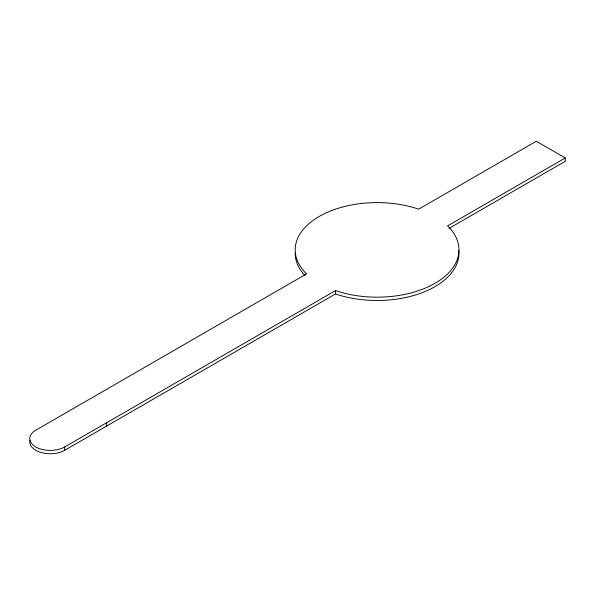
<?xml version="1.0" encoding="UTF-8"?>
<svg xmlns="http://www.w3.org/2000/svg" width="595" height="595" viewBox="0 0 595 595"><rect width="100%" height="100%" fill="white"/><g stroke="black" fill="none" stroke-linecap="round" stroke-linejoin="round"><path stroke-width="0.89" d="M565.25 157.958L536.303 141.246L418.597 209.202L418.017 208.942A81.879 47.273 0 0 0 319.173 216.461A81.879 47.273 0 0 0 306.165 273.522L306.603 273.856L35.745 430.237A20.468 11.818 0 0 0 35.745 446.949A20.468 11.818 0 0 0 64.699 446.949L335.558 290.568L336.13 290.829A81.879 47.273 0 0 0 434.975 283.317A81.879 47.273 0 0 0 447.99 226.249L447.544 225.914L565.25 157.958L565.25 161.304L449.143 228.331M29.929 440.397A20.468 11.818 0 0 0 41.167 452.535A20.468 11.818 0 0 0 64.699 450.296L335.558 293.915L336.13 294.168A81.879 47.273 0 0 0 419.981 293.491A81.879 47.273 0 0 0 458.834 250.592M335.558 290.568L335.558 293.915M106.676 422.71L106.676 426.057M64.699 446.949L64.699 450.296M304.871 275.522A81.879 47.273 0 0 1 295.194 253.232"/></g></svg>
